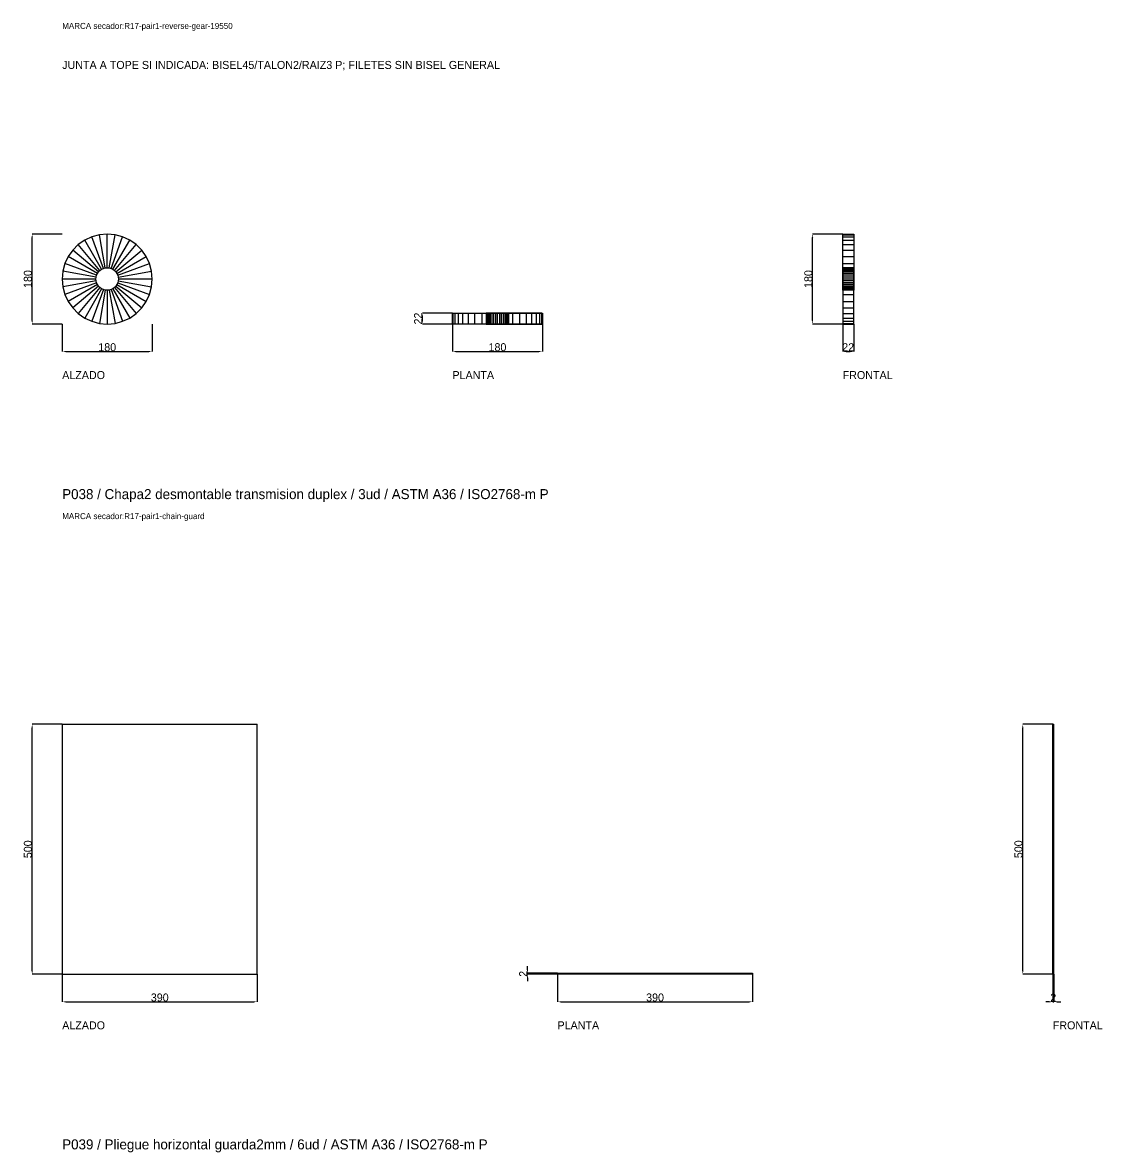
# Model space of a CAD drawing. Header units: millimetres. Extents: x -79 to 41330, y -75911 to 371.
# Drawn here: x -79 to 2079, y -47402 to -45143 of the extents above; entities that cross this region are included whole.
import ezdxf

# ---------------------------------------------------------------- set-up
doc = ezdxf.new("R2010")
doc.units = ezdxf.units.MM
for name, color, linetype in [('R17_COTAS_P', 1, 'Continuous'), ('R17_PIEZAS_P', 3, 'Continuous'), ('R17_TEXTOS', 7, 'Continuous')]:
    doc.layers.add(name, color=color, linetype=linetype)
doc.dimstyles.get("Standard").update_dxf_attribs({"dimtxt": 2.5, "dimasz": 2.5, "dimexe": 1.25, "dimexo": 0.625, "dimtad": 1, "dimcen": 2.5, "dimazin": 3, "dimtfac": 1, "dimtmove": 0, "dimatfit": 3})

# ---------------------------------------------------------------- blocks, each defined once
blk = doc.blocks.new('_CLOSEDFILLED')
at = {"color": 0, "linetype": 'BYBLOCK'}
blk.add_solid([(-1, 0.16), (0, 0), (-1, -0.16)], dxfattribs=at)
blk = doc.blocks.new('*D225')
for p, q in [((0, -45745.8), (0, -45800.8)), ((180, -45745.8), (180, -45800.8)), ((7, -45800.8), (173, -45800.8))]:
    blk.add_line(p, q)
at = {"layer": 'Defpoints'}
for p in [(0, -45745.8), (180, -45745.8), (0, -45800.8)]:
    blk.add_point(p, dxfattribs=at)
at = {"layer": 'R17_COTAS_P', "xscale": 7, "yscale": 7, "rotation": 180}
blk.add_blockref('_CLOSEDFILLED', (0, -45800.8), dxfattribs=at)
at = {"layer": 'R17_COTAS_P', "xscale": 7, "yscale": 7}
blk.add_blockref('_CLOSEDFILLED', (180, -45800.8), dxfattribs=at)
at = {"layer": 'R17_COTAS_P', "insert": (90, -45792.2), "char_height": 16, "attachment_point": 5}
blk.add_mtext('180', dxfattribs=at)
blk = doc.blocks.new('*D226')
for p, q in [((0, -45565.8), (-60, -45565.8)), ((-60, -45738.8), (-60, -45572.8)), ((0, -45745.8), (-60, -45745.8))]:
    blk.add_line(p, q)
at = {"layer": 'Defpoints'}
for p in [(0, -45565.8), (-60, -45745.8), (0, -45745.8)]:
    blk.add_point(p, dxfattribs=at)
at = {"layer": 'R17_COTAS_P', "xscale": 7, "yscale": 7}
for p, rotation in [((-60, -45565.8), 90), ((-60, -45745.8), 270)]:
    blk.add_blockref('_CLOSEDFILLED', p, dxfattribs=dict(at, rotation=rotation))
at = {"layer": 'R17_COTAS_P', "insert": (-68.6, -45655.8), "char_height": 16, "attachment_point": 5, "rotation": 90}
blk.add_mtext('180', dxfattribs=at)
blk = doc.blocks.new('*D227')
for p, q in [((780, -45745.8), (780, -45800.8)), ((960, -45745.8), (960, -45800.8)), ((787, -45800.8), (953, -45800.8))]:
    blk.add_line(p, q)
at = {"layer": 'Defpoints'}
for p in [(780, -45745.8), (960, -45745.8), (780, -45800.8)]:
    blk.add_point(p, dxfattribs=at)
at = {"layer": 'R17_COTAS_P', "xscale": 7, "yscale": 7, "rotation": 180}
blk.add_blockref('_CLOSEDFILLED', (780, -45800.8), dxfattribs=at)
at = {"layer": 'R17_COTAS_P', "xscale": 7, "yscale": 7}
blk.add_blockref('_CLOSEDFILLED', (960, -45800.8), dxfattribs=at)
at = {"layer": 'R17_COTAS_P', "insert": (870, -45792.2), "char_height": 16, "attachment_point": 5}
blk.add_mtext('180', dxfattribs=at)
blk = doc.blocks.new('*D228')
for p, q in [((780, -45723.8), (720, -45723.8)), ((720, -45738.8), (720, -45730.8)), ((780, -45745.8), (720, -45745.8))]:
    blk.add_line(p, q)
at = {"layer": 'Defpoints'}
for p in [(780, -45723.8), (720, -45745.8), (780, -45745.8)]:
    blk.add_point(p, dxfattribs=at)
at = {"layer": 'R17_COTAS_P', "xscale": 7, "yscale": 7}
for p, rotation in [((720, -45723.8), 90), ((720, -45745.8), 270)]:
    blk.add_blockref('_CLOSEDFILLED', p, dxfattribs=dict(at, rotation=rotation))
at = {"layer": 'R17_COTAS_P', "insert": (711.4, -45734.8), "char_height": 16, "attachment_point": 5, "rotation": 90}
blk.add_mtext('22', dxfattribs=at)
blk = doc.blocks.new('*D229')
for p, q in [((1560, -45745.8), (1560, -45800.8)), ((1582, -45745.8), (1582, -45800.8)), ((1567, -45800.8), (1575, -45800.8))]:
    blk.add_line(p, q)
at = {"layer": 'Defpoints'}
for p in [(1560, -45745.8), (1582, -45745.8), (1560, -45800.8)]:
    blk.add_point(p, dxfattribs=at)
at = {"layer": 'R17_COTAS_P', "xscale": 7, "yscale": 7, "rotation": 180}
blk.add_blockref('_CLOSEDFILLED', (1560, -45800.8), dxfattribs=at)
at = {"layer": 'R17_COTAS_P', "xscale": 7, "yscale": 7}
blk.add_blockref('_CLOSEDFILLED', (1582, -45800.8), dxfattribs=at)
at = {"layer": 'R17_COTAS_P', "insert": (1571, -45792.2), "char_height": 16, "attachment_point": 5}
blk.add_mtext('22', dxfattribs=at)
blk = doc.blocks.new('*D230')
for p, q in [((1560, -45565.8), (1500, -45565.8)), ((1500, -45738.8), (1500, -45572.8)), ((1560, -45745.8), (1500, -45745.8))]:
    blk.add_line(p, q)
at = {"layer": 'Defpoints'}
for p in [(1560, -45565.8), (1500, -45745.8), (1560, -45745.8)]:
    blk.add_point(p, dxfattribs=at)
at = {"layer": 'R17_COTAS_P', "xscale": 7, "yscale": 7}
for p, rotation in [((1500, -45565.8), 90), ((1500, -45745.8), 270)]:
    blk.add_blockref('_CLOSEDFILLED', p, dxfattribs=dict(at, rotation=rotation))
at = {"layer": 'R17_COTAS_P', "insert": (1491.4, -45655.8), "char_height": 16, "attachment_point": 5, "rotation": 90}
blk.add_mtext('180', dxfattribs=at)
blk = doc.blocks.new('*D231')
for p, q in [((0, -47045.8), (0, -47100.8)), ((390, -47045.8), (390, -47100.8)), ((7, -47100.8), (383, -47100.8))]:
    blk.add_line(p, q)
at = {"layer": 'Defpoints'}
for p in [(0, -47045.8), (390, -47045.8), (0, -47100.8)]:
    blk.add_point(p, dxfattribs=at)
at = {"layer": 'R17_COTAS_P', "xscale": 7, "yscale": 7, "rotation": 180}
blk.add_blockref('_CLOSEDFILLED', (0, -47100.8), dxfattribs=at)
at = {"layer": 'R17_COTAS_P', "xscale": 7, "yscale": 7}
blk.add_blockref('_CLOSEDFILLED', (390, -47100.8), dxfattribs=at)
at = {"layer": 'R17_COTAS_P', "insert": (195, -47092.2), "char_height": 16, "attachment_point": 5}
blk.add_mtext('390', dxfattribs=at)
blk = doc.blocks.new('*D232')
for p, q in [((0, -46545.8), (-60, -46545.8)), ((-60, -47038.8), (-60, -46552.8)), ((0, -47045.8), (-60, -47045.8))]:
    blk.add_line(p, q)
at = {"layer": 'Defpoints'}
for p in [(0, -46545.8), (-60, -47045.8), (0, -47045.8)]:
    blk.add_point(p, dxfattribs=at)
at = {"layer": 'R17_COTAS_P', "xscale": 7, "yscale": 7}
for p, rotation in [((-60, -46545.8), 90), ((-60, -47045.8), 270)]:
    blk.add_blockref('_CLOSEDFILLED', p, dxfattribs=dict(at, rotation=rotation))
at = {"layer": 'R17_COTAS_P', "insert": (-68.6, -46795.8), "char_height": 16, "attachment_point": 5, "rotation": 90}
blk.add_mtext('500', dxfattribs=at)
blk = doc.blocks.new('*D233')
for p, q in [((990, -47045.8), (990, -47100.8)), ((1380, -47045.8), (1380, -47100.8)), ((997, -47100.8), (1373, -47100.8))]:
    blk.add_line(p, q)
at = {"layer": 'Defpoints'}
for p in [(990, -47045.8), (1380, -47045.8), (990, -47100.8)]:
    blk.add_point(p, dxfattribs=at)
at = {"layer": 'R17_COTAS_P', "xscale": 7, "yscale": 7, "rotation": 180}
blk.add_blockref('_CLOSEDFILLED', (990, -47100.8), dxfattribs=at)
at = {"layer": 'R17_COTAS_P', "xscale": 7, "yscale": 7}
blk.add_blockref('_CLOSEDFILLED', (1380, -47100.8), dxfattribs=at)
at = {"layer": 'R17_COTAS_P', "insert": (1185, -47092.2), "char_height": 16, "attachment_point": 5}
blk.add_mtext('390', dxfattribs=at)
blk = doc.blocks.new('*D234')
for p, q in [((930, -47036.8), (930, -47029.8)), ((990, -47043.8), (930, -47043.8)), ((930, -47045.8), (930, -47043.8)), ((990, -47045.8), (930, -47045.8)), ((930, -47052.8), (930, -47059.8))]:
    blk.add_line(p, q)
at = {"layer": 'Defpoints'}
for p in [(930, -47045.8), (990, -47043.8), (990, -47045.8)]:
    blk.add_point(p, dxfattribs=at)
at = {"layer": 'R17_COTAS_P', "xscale": 7, "yscale": 7}
for p, rotation in [((930, -47043.8), 270), ((930, -47045.8), 90)]:
    blk.add_blockref('_CLOSEDFILLED', p, dxfattribs=dict(at, rotation=rotation))
at = {"layer": 'R17_COTAS_P', "insert": (921.4, -47044.8), "char_height": 16, "attachment_point": 5, "rotation": 90}
blk.add_mtext('2', dxfattribs=at)
blk = doc.blocks.new('*D235')
for p, q in [((1980, -47045.8), (1980, -47100.8)), ((1982, -47045.8), (1982, -47100.8)), ((1973, -47100.8), (1966, -47100.8)), ((1980, -47100.8), (1982, -47100.8)), ((1989, -47100.8), (1996, -47100.8))]:
    blk.add_line(p, q)
at = {"layer": 'Defpoints'}
for p in [(1980, -47045.8), (1982, -47045.8), (1980, -47100.8)]:
    blk.add_point(p, dxfattribs=at)
at = {"layer": 'R17_COTAS_P', "xscale": 7, "yscale": 7}
blk.add_blockref('_CLOSEDFILLED', (1980, -47100.8), dxfattribs=at)
at = {"layer": 'R17_COTAS_P', "xscale": 7, "yscale": 7, "rotation": 180}
blk.add_blockref('_CLOSEDFILLED', (1982, -47100.8), dxfattribs=at)
at = {"layer": 'R17_COTAS_P', "insert": (1981, -47092.2), "char_height": 16, "attachment_point": 5}
blk.add_mtext('2', dxfattribs=at)
blk = doc.blocks.new('*D236')
for p, q in [((1980, -46545.8), (1920, -46545.8)), ((1920, -47038.8), (1920, -46552.8)), ((1980, -47045.8), (1920, -47045.8))]:
    blk.add_line(p, q)
at = {"layer": 'Defpoints'}
for p in [(1980, -46545.8), (1920, -47045.8), (1980, -47045.8)]:
    blk.add_point(p, dxfattribs=at)
at = {"layer": 'R17_COTAS_P', "xscale": 7, "yscale": 7}
for p, rotation in [((1920, -46545.8), 90), ((1920, -47045.8), 270)]:
    blk.add_blockref('_CLOSEDFILLED', p, dxfattribs=dict(at, rotation=rotation))
at = {"layer": 'R17_COTAS_P', "insert": (1911.4, -46795.8), "char_height": 16, "attachment_point": 5, "rotation": 90}
blk.add_mtext('500', dxfattribs=at)

msp = doc.modelspace()

# ---------------------------------------------------------------- linework, layer by layer
at = {"layer": 'R17_PIEZAS_P'}
for p, q in [((45, -45577.861), (32.149, -45586.859)), ((59.218, -45571.231), (45, -45577.861)), ((78.75, -45636.318), (45, -45577.861)), ((74.372, -45567.171), (59.218, -45571.231)), ((82.305, -45634.66), (59.218, -45571.231)), ((90, -45565.803), (74.372, -45567.171)), ((86.093, -45633.645), (74.372, -45567.171)), ((105.628, -45567.171), (90, -45565.803)), ((90, -45633.303), (90, -45565.803)), ((93.907, -45633.645), (105.628, -45567.171)), ((97.695, -45634.66), (120.782, -45571.231)), ((101.25, -45636.318), (135, -45577.861)), ((120.782, -45571.231), (105.628, -45567.171)), ((135, -45577.861), (120.782, -45571.231)), ((147.851, -45586.859), (135, -45577.861)), ((1560, -45567.171), (1560, -45565.803)), ((1560, -45565.803), (1582, -45565.803)), ((1560, -45633.303), (1560, -45565.803)), ((1560, -45571.231), (1560, -45567.171)), ((1560, -45567.171), (1582, -45567.171)), ((1560, -45633.645), (1560, -45567.171)), ((1560, -45577.861), (1560, -45571.231)), ((1560, -45571.231), (1582, -45571.231)), ((1560, -45634.66), (1560, -45571.231)), ((1560, -45586.859), (1560, -45577.861)), ((1560, -45577.861), (1582, -45577.861)), ((1560, -45636.318), (1560, -45577.861)), ((1582, -45565.803), (1582, -45567.171)), ((1582, -45565.803), (1582, -45633.303)), ((1582, -45567.171), (1582, -45571.231)), ((1582, -45567.171), (1582, -45633.645)), ((1582, -45571.231), (1582, -45577.861)), ((1582, -45571.231), (1582, -45634.66)), ((1582, -45577.861), (1582, -45586.859)), ((1582, -45577.861), (1582, -45636.318)), ((21.056, -45597.952), (12.058, -45610.803)), ((32.149, -45586.859), (21.056, -45597.952)), ((72.764, -45641.341), (21.056, -45597.952)), ((75.537, -45638.567), (32.149, -45586.859)), ((104.463, -45638.567), (147.851, -45586.859)), ((107.236, -45641.341), (158.944, -45597.952)), ((158.944, -45597.952), (147.851, -45586.859)), ((167.942, -45610.803), (158.944, -45597.952)), ((1560, -45597.952), (1560, -45586.859)), ((1560, -45586.859), (1582, -45586.859)), ((1560, -45638.567), (1560, -45586.859)), ((1560, -45610.803), (1560, -45597.952)), ((1560, -45597.952), (1582, -45597.952)), ((1560, -45641.341), (1560, -45597.952)), ((1582, -45586.859), (1582, -45597.952)), ((1582, -45586.859), (1582, -45638.567)), ((1582, -45597.952), (1582, -45610.803)), ((1582, -45597.952), (1582, -45641.341)), ((5.428, -45625.021), (1.367, -45640.175)), ((12.058, -45610.803), (5.428, -45625.021)), ((68.857, -45648.108), (5.428, -45625.021)), ((70.514, -45644.553), (12.058, -45610.803)), ((109.486, -45644.553), (167.942, -45610.803)), ((111.143, -45648.108), (174.572, -45625.021)), ((174.572, -45625.021), (167.942, -45610.803)), ((178.633, -45640.175), (174.572, -45625.021)), ((1560, -45625.021), (1560, -45610.803)), ((1560, -45610.803), (1582, -45610.803)), ((1560, -45644.553), (1560, -45610.803)), ((1560, -45640.175), (1560, -45625.021)), ((1560, -45625.021), (1582, -45625.021)), ((1560, -45648.108), (1560, -45625.021)), ((1582, -45610.803), (1582, -45625.021)), ((1582, -45610.803), (1582, -45644.553)), ((1582, -45625.021), (1582, -45640.175)), ((1582, -45625.021), (1582, -45648.108)), ((1.367, -45640.175), (0, -45655.803)), ((67.842, -45651.896), (1.367, -45640.175)), ((68.857, -45648.108), (70.514, -45644.553)), ((70.514, -45644.553), (72.764, -45641.341)), ((72.764, -45641.341), (75.537, -45638.567)), ((75.537, -45638.567), (78.75, -45636.318)), ((78.75, -45636.318), (82.305, -45634.66)), ((82.305, -45634.66), (86.093, -45633.645)), ((86.093, -45633.645), (90, -45633.303)), ((90, -45633.303), (93.907, -45633.645)), ((93.907, -45633.645), (97.695, -45634.66)), ((97.695, -45634.66), (101.25, -45636.318)), ((101.25, -45636.318), (104.463, -45638.567)), ((104.463, -45638.567), (107.236, -45641.341)), ((107.236, -45641.341), (109.486, -45644.553)), ((109.486, -45644.553), (111.143, -45648.108)), ((112.158, -45651.896), (178.633, -45640.175)), ((180, -45655.803), (178.633, -45640.175)), ((1560, -45633.303), (1560, -45633.645)), ((1582, -45633.303), (1560, -45633.303)), ((1560, -45633.645), (1560, -45634.66)), ((1582, -45633.645), (1560, -45633.645)), ((1560, -45634.66), (1560, -45636.318)), ((1582, -45634.66), (1560, -45634.66)), ((1560, -45636.318), (1560, -45638.567)), ((1582, -45636.318), (1560, -45636.318)), ((1560, -45638.567), (1560, -45641.341)), ((1582, -45638.567), (1560, -45638.567)), ((1560, -45655.803), (1560, -45640.175)), ((1560, -45640.175), (1582, -45640.175)), ((1560, -45651.896), (1560, -45640.175)), ((1560, -45641.341), (1560, -45644.553)), ((1582, -45641.341), (1560, -45641.341)), ((1560, -45644.553), (1560, -45648.108)), ((1582, -45644.553), (1560, -45644.553)), ((1582, -45633.645), (1582, -45633.303)), ((1582, -45634.66), (1582, -45633.645)), ((1582, -45636.318), (1582, -45634.66)), ((1582, -45638.567), (1582, -45636.318)), ((1582, -45641.341), (1582, -45638.567)), ((1582, -45640.175), (1582, -45655.803)), ((1582, -45640.175), (1582, -45651.896)), ((1582, -45644.553), (1582, -45641.341)), ((1582, -45648.108), (1582, -45644.553)), ((67.5, -45655.803), (0, -45655.803)), ((0, -45655.803), (1.367, -45671.432)), ((67.842, -45659.71), (1.367, -45671.432)), ((68.857, -45663.499), (5.428, -45686.585)), ((70.514, -45667.053), (12.058, -45700.803)), ((72.764, -45670.266), (21.056, -45713.654)), ((67.5, -45655.803), (67.842, -45651.896)), ((67.842, -45659.71), (67.5, -45655.803)), ((67.842, -45651.896), (68.857, -45648.108)), ((68.857, -45663.499), (67.842, -45659.71)), ((70.514, -45667.053), (68.857, -45663.499)), ((72.764, -45670.266), (70.514, -45667.053)), ((75.537, -45673.039), (72.764, -45670.266)), ((107.236, -45670.266), (104.463, -45673.039)), ((109.486, -45667.053), (107.236, -45670.266)), ((107.236, -45670.266), (158.944, -45713.654)), ((111.143, -45663.499), (109.486, -45667.053)), ((109.486, -45667.053), (167.942, -45700.803)), ((111.143, -45648.108), (112.158, -45651.896)), ((112.158, -45659.71), (111.143, -45663.499)), ((111.143, -45663.499), (174.572, -45686.585)), ((112.158, -45651.896), (112.5, -45655.803)), ((112.5, -45655.803), (112.158, -45659.71)), ((112.158, -45659.71), (178.633, -45671.432)), ((180, -45655.803), (112.5, -45655.803)), ((178.633, -45671.432), (180, -45655.803)), ((1560, -45648.108), (1560, -45651.896)), ((1582, -45648.108), (1560, -45648.108)), ((1560, -45651.896), (1560, -45655.803)), ((1582, -45651.896), (1560, -45651.896)), ((1582, -45655.803), (1560, -45655.803)), ((1560, -45655.803), (1560, -45671.432)), ((1560, -45659.71), (1560, -45655.803)), ((1582, -45659.71), (1560, -45659.71)), ((1560, -45659.71), (1560, -45671.432)), ((1560, -45663.499), (1560, -45659.71)), ((1582, -45663.499), (1560, -45663.499)), ((1560, -45663.499), (1560, -45686.585)), ((1560, -45667.053), (1560, -45663.499)), ((1582, -45667.053), (1560, -45667.053)), ((1560, -45667.053), (1560, -45700.803)), ((1560, -45670.266), (1560, -45667.053)), ((1582, -45670.266), (1560, -45670.266)), ((1560, -45670.266), (1560, -45713.654)), ((1560, -45673.039), (1560, -45670.266)), ((1582, -45651.896), (1582, -45648.108)), ((1582, -45655.803), (1582, -45651.896)), ((1582, -45671.432), (1582, -45655.803)), ((1582, -45655.803), (1582, -45659.71)), ((1582, -45671.432), (1582, -45659.71)), ((1582, -45659.71), (1582, -45663.499)), ((1582, -45686.585), (1582, -45663.499)), ((1582, -45663.499), (1582, -45667.053)), ((1582, -45700.803), (1582, -45667.053)), ((1582, -45667.053), (1582, -45670.266)), ((1582, -45713.654), (1582, -45670.266)), ((1582, -45670.266), (1582, -45673.039)), ((1.367, -45671.432), (5.428, -45686.585)), ((5.428, -45686.585), (12.058, -45700.803)), ((75.537, -45673.039), (32.149, -45724.747)), ((78.75, -45675.289), (45, -45733.746)), ((82.305, -45676.946), (59.218, -45740.376)), ((86.093, -45677.961), (74.372, -45744.436)), ((78.75, -45675.289), (75.537, -45673.039)), ((82.305, -45676.946), (78.75, -45675.289)), ((86.093, -45677.961), (82.305, -45676.946)), ((90, -45678.303), (86.093, -45677.961)), ((93.907, -45677.961), (90, -45678.303)), ((90, -45678.303), (90, -45745.803)), ((97.695, -45676.946), (93.907, -45677.961)), ((93.907, -45677.961), (105.628, -45744.436)), ((101.25, -45675.289), (97.695, -45676.946)), ((97.695, -45676.946), (120.782, -45740.376)), ((104.463, -45673.039), (101.25, -45675.289)), ((101.25, -45675.289), (135, -45733.746)), ((104.463, -45673.039), (147.851, -45724.747)), ((167.942, -45700.803), (174.572, -45686.585)), ((174.572, -45686.585), (178.633, -45671.432)), ((1560, -45671.432), (1582, -45671.432)), ((1560, -45671.432), (1560, -45686.585)), ((1582, -45673.039), (1560, -45673.039)), ((1560, -45673.039), (1560, -45724.747)), ((1560, -45675.289), (1560, -45673.039)), ((1582, -45675.289), (1560, -45675.289)), ((1560, -45675.289), (1560, -45733.746)), ((1560, -45676.946), (1560, -45675.289)), ((1582, -45676.946), (1560, -45676.946)), ((1560, -45676.946), (1560, -45740.376)), ((1560, -45677.961), (1560, -45676.946)), ((1582, -45677.961), (1560, -45677.961)), ((1560, -45677.961), (1560, -45744.436)), ((1560, -45678.303), (1560, -45677.961)), ((1582, -45678.303), (1560, -45678.303)), ((1560, -45678.303), (1560, -45745.803)), ((1560, -45686.585), (1582, -45686.585)), ((1560, -45686.585), (1560, -45700.803)), ((1582, -45686.585), (1582, -45671.432)), ((1582, -45724.747), (1582, -45673.039)), ((1582, -45673.039), (1582, -45675.289)), ((1582, -45733.746), (1582, -45675.289)), ((1582, -45675.289), (1582, -45676.946)), ((1582, -45740.376), (1582, -45676.946)), ((1582, -45676.946), (1582, -45677.961)), ((1582, -45744.436), (1582, -45677.961)), ((1582, -45677.961), (1582, -45678.303)), ((1582, -45745.803), (1582, -45678.303)), ((1582, -45700.803), (1582, -45686.585)), ((12.058, -45700.803), (21.056, -45713.654)), ((21.056, -45713.654), (32.149, -45724.747)), ((147.851, -45724.747), (158.944, -45713.654)), ((158.944, -45713.654), (167.942, -45700.803)), ((1560, -45700.803), (1582, -45700.803)), ((1560, -45700.803), (1560, -45713.654)), ((1560, -45713.654), (1582, -45713.654)), ((1560, -45713.654), (1560, -45724.747)), ((1582, -45713.654), (1582, -45700.803)), ((1582, -45724.747), (1582, -45713.654)), ((32.149, -45724.747), (45, -45733.746)), ((45, -45733.746), (59.218, -45740.376)), ((120.782, -45740.376), (135, -45733.746)), ((135, -45733.746), (147.851, -45724.747)), ((780, -45745.803), (780, -45723.803)), ((780, -45723.803), (781.367, -45723.803)), ((780, -45723.803), (847.5, -45723.803)), ((781.367, -45745.803), (781.367, -45723.803)), ((781.367, -45723.803), (785.428, -45723.803)), ((781.367, -45723.803), (847.842, -45723.803)), ((785.428, -45745.803), (785.428, -45723.803)), ((785.428, -45723.803), (792.058, -45723.803)), ((785.428, -45723.803), (848.857, -45723.803)), ((792.058, -45745.803), (792.058, -45723.803)), ((792.058, -45723.803), (801.056, -45723.803)), ((792.058, -45723.803), (850.514, -45723.803)), ((801.056, -45745.803), (801.056, -45723.803)), ((801.056, -45723.803), (812.149, -45723.803)), ((801.056, -45723.803), (852.764, -45723.803)), ((812.149, -45745.803), (812.149, -45723.803)), ((812.149, -45723.803), (825, -45723.803)), ((812.149, -45723.803), (855.537, -45723.803)), ((825, -45745.803), (825, -45723.803)), ((825, -45723.803), (839.218, -45723.803)), ((825, -45723.803), (858.75, -45723.803)), ((839.218, -45745.803), (839.218, -45723.803)), ((839.218, -45723.803), (854.372, -45723.803)), ((839.218, -45723.803), (862.305, -45723.803)), ((847.842, -45723.803), (847.5, -45723.803)), ((847.5, -45723.803), (847.5, -45745.803)), ((848.857, -45723.803), (847.842, -45723.803)), ((847.842, -45723.803), (847.842, -45745.803)), ((850.514, -45723.803), (848.857, -45723.803)), ((848.857, -45723.803), (848.857, -45745.803)), ((852.764, -45723.803), (850.514, -45723.803)), ((850.514, -45723.803), (850.514, -45745.803)), ((855.537, -45723.803), (852.764, -45723.803)), ((852.764, -45723.803), (852.764, -45745.803)), ((854.372, -45745.803), (854.372, -45723.803)), ((854.372, -45723.803), (870, -45723.803)), ((854.372, -45723.803), (866.093, -45723.803)), ((858.75, -45723.803), (855.537, -45723.803)), ((855.537, -45723.803), (855.537, -45745.803)), ((862.305, -45723.803), (858.75, -45723.803)), ((858.75, -45723.803), (858.75, -45745.803)), ((866.093, -45723.803), (862.305, -45723.803)), ((862.305, -45723.803), (862.305, -45745.803)), ((870, -45723.803), (866.093, -45723.803)), ((866.093, -45723.803), (866.093, -45745.803)), ((870, -45745.803), (870, -45723.803)), ((870, -45723.803), (885.628, -45723.803)), ((873.907, -45723.803), (870, -45723.803)), ((877.695, -45723.803), (873.907, -45723.803)), ((873.907, -45723.803), (873.907, -45745.803)), ((885.628, -45723.803), (873.907, -45723.803)), ((881.25, -45723.803), (877.695, -45723.803)), ((877.695, -45723.803), (877.695, -45745.803)), ((900.782, -45723.803), (877.695, -45723.803)), ((884.463, -45723.803), (881.25, -45723.803)), ((881.25, -45723.803), (881.25, -45745.803)), ((915, -45723.803), (881.25, -45723.803)), ((887.236, -45723.803), (884.463, -45723.803)), ((884.463, -45723.803), (884.463, -45745.803)), ((927.851, -45723.803), (884.463, -45723.803)), ((885.628, -45745.803), (885.628, -45723.803)), ((885.628, -45723.803), (900.782, -45723.803)), ((889.486, -45723.803), (887.236, -45723.803)), ((887.236, -45723.803), (887.236, -45745.803)), ((938.944, -45723.803), (887.236, -45723.803)), ((891.143, -45723.803), (889.486, -45723.803)), ((889.486, -45723.803), (889.486, -45745.803)), ((947.942, -45723.803), (889.486, -45723.803)), ((892.158, -45723.803), (891.143, -45723.803)), ((891.143, -45723.803), (891.143, -45745.803)), ((954.572, -45723.803), (891.143, -45723.803)), ((892.5, -45723.803), (892.158, -45723.803)), ((892.158, -45723.803), (892.158, -45745.803)), ((958.633, -45723.803), (892.158, -45723.803)), ((892.5, -45745.803), (892.5, -45723.803)), ((892.5, -45723.803), (960, -45723.803)), ((900.782, -45745.803), (900.782, -45723.803)), ((900.782, -45723.803), (915, -45723.803)), ((915, -45745.803), (915, -45723.803)), ((915, -45723.803), (927.851, -45723.803)), ((927.851, -45745.803), (927.851, -45723.803)), ((927.851, -45723.803), (938.944, -45723.803)), ((938.944, -45745.803), (938.944, -45723.803)), ((938.944, -45723.803), (947.942, -45723.803)), ((947.942, -45745.803), (947.942, -45723.803)), ((947.942, -45723.803), (954.572, -45723.803)), ((954.572, -45745.803), (954.572, -45723.803)), ((954.572, -45723.803), (958.633, -45723.803)), ((958.633, -45745.803), (958.633, -45723.803)), ((958.633, -45723.803), (960, -45723.803)), ((960, -45723.803), (960, -45745.803)), ((1560, -45724.747), (1582, -45724.747)), ((1560, -45724.747), (1560, -45733.746)), ((1560, -45733.746), (1582, -45733.746)), ((1560, -45733.746), (1560, -45740.376)), ((1582, -45733.746), (1582, -45724.747)), ((1582, -45740.376), (1582, -45733.746)), ((59.218, -45740.376), (74.372, -45744.436)), ((74.372, -45744.436), (90, -45745.803)), ((90, -45745.803), (105.628, -45744.436)), ((105.628, -45744.436), (120.782, -45740.376)), ((781.367, -45745.803), (780, -45745.803)), ((847.5, -45745.803), (780, -45745.803)), ((785.428, -45745.803), (781.367, -45745.803)), ((847.842, -45745.803), (781.367, -45745.803)), ((792.058, -45745.803), (785.428, -45745.803)), ((848.857, -45745.803), (785.428, -45745.803)), ((801.056, -45745.803), (792.058, -45745.803)), ((850.514, -45745.803), (792.058, -45745.803)), ((812.149, -45745.803), (801.056, -45745.803)), ((852.764, -45745.803), (801.056, -45745.803)), ((825, -45745.803), (812.149, -45745.803)), ((855.537, -45745.803), (812.149, -45745.803)), ((839.218, -45745.803), (825, -45745.803)), ((858.75, -45745.803), (825, -45745.803)), ((854.372, -45745.803), (839.218, -45745.803)), ((862.305, -45745.803), (839.218, -45745.803)), ((847.5, -45745.803), (847.842, -45745.803)), ((847.842, -45745.803), (848.857, -45745.803)), ((848.857, -45745.803), (850.514, -45745.803)), ((850.514, -45745.803), (852.764, -45745.803)), ((852.764, -45745.803), (855.537, -45745.803)), ((870, -45745.803), (854.372, -45745.803)), ((866.093, -45745.803), (854.372, -45745.803)), ((855.537, -45745.803), (858.75, -45745.803)), ((858.75, -45745.803), (862.305, -45745.803)), ((862.305, -45745.803), (866.093, -45745.803)), ((866.093, -45745.803), (870, -45745.803)), ((885.628, -45745.803), (870, -45745.803)), ((870, -45745.803), (873.907, -45745.803)), ((873.907, -45745.803), (877.695, -45745.803)), ((873.907, -45745.803), (885.628, -45745.803)), ((877.695, -45745.803), (881.25, -45745.803)), ((877.695, -45745.803), (900.782, -45745.803)), ((881.25, -45745.803), (884.463, -45745.803)), ((881.25, -45745.803), (915, -45745.803)), ((884.463, -45745.803), (887.236, -45745.803)), ((884.463, -45745.803), (927.851, -45745.803)), ((900.782, -45745.803), (885.628, -45745.803)), ((887.236, -45745.803), (889.486, -45745.803)), ((887.236, -45745.803), (938.944, -45745.803)), ((889.486, -45745.803), (891.143, -45745.803)), ((889.486, -45745.803), (947.942, -45745.803)), ((891.143, -45745.803), (892.158, -45745.803)), ((891.143, -45745.803), (954.572, -45745.803)), ((892.158, -45745.803), (892.5, -45745.803)), ((892.158, -45745.803), (958.633, -45745.803)), ((960, -45745.803), (892.5, -45745.803)), ((915, -45745.803), (900.782, -45745.803)), ((927.851, -45745.803), (915, -45745.803)), ((938.944, -45745.803), (927.851, -45745.803)), ((947.942, -45745.803), (938.944, -45745.803)), ((954.572, -45745.803), (947.942, -45745.803)), ((958.633, -45745.803), (954.572, -45745.803)), ((960, -45745.803), (958.633, -45745.803)), ((1560, -45740.376), (1582, -45740.376)), ((1560, -45740.376), (1560, -45744.436)), ((1560, -45744.436), (1582, -45744.436)), ((1560, -45744.436), (1560, -45745.803)), ((1560, -45745.803), (1582, -45745.803)), ((1582, -45744.436), (1582, -45740.376)), ((1582, -45745.803), (1582, -45744.436)), ((0, -46545.803), (390, -46545.803)), ((0, -46545.803), (0, -47045.803)), ((390, -47045.803), (390, -46545.803)), ((1980, -46545.803), (1982, -46545.803)), ((1980, -47045.803), (1980, -46545.803)), ((1982, -47045.803), (1982, -46545.803)), ((0, -47045.803), (390, -47045.803)), ((990, -47045.803), (990, -47043.803)), ((990, -47043.803), (1380, -47043.803)), ((1380, -47045.803), (990, -47045.803)), ((1380, -47043.803), (1380, -47045.803)), ((1980, -47045.803), (1982, -47045.803))]:
    msp.add_line(p, q, dxfattribs=at)

# ---------------------------------------------------------------- texts
at = {"layer": 'R17_TEXTOS'}
for s, height, p in [('MARCA secador:R17-pair1-reverse-gear-19550', 12, (0, -45155.803)), ('JUNTA A TOPE SI INDICADA: BISEL45/TALON2/RAIZ3 P; FILETES SIN BISEL GENERAL', 16, (0, -45235.803)), ('ALZADO', 16, (0, -45855.803)), ('PLANTA', 16, (780, -45855.803)), ('FRONTAL', 16, (1560, -45855.803)), ('P038 / Chapa2 desmontable transmision duplex / 3ud / ASTM A36 / ISO2768-m P', 20, (0, -46095.803)), ('MARCA secador:R17-pair1-chain-guard', 12, (0, -46135.803)), ('ALZADO', 16, (0, -47155.803)), ('PLANTA', 16, (990, -47155.803)), ('FRONTAL', 16, (1980, -47155.803)), ('P039 / Pliegue horizontal guarda2mm / 6ud / ASTM A36 / ISO2768-m P', 20, (0, -47395.803))]:
    msp.add_text(s, height=height, dxfattribs=at).set_placement(p)

# ---------------------------------------------------------------- dimensions: what is measured, and where the dimension line sits
at = {"layer": 'R17_COTAS_P'}
for base, p1, p2, picture, middle in [((-60, -45745.803), (0, -45745.803), (0, -45565.803), '*D226', (-68.625, -45655.803)), ((1500, -45745.803), (1560, -45745.803), (1560, -45565.803), '*D230', (1491.375, -45655.803)), ((720, -45745.803), (780, -45745.803), (780, -45723.803), '*D228', (711.375, -45734.803)), ((-60, -47045.803), (0, -47045.803), (0, -46545.803), '*D232', (-68.625, -46795.803)), ((1920, -47045.803), (1980, -47045.803), (1980, -46545.803), '*D236', (1911.375, -46795.803)), ((930, -47045.803), (990, -47045.803), (990, -47043.803), '*D234', (921.375, -47044.803))]:
    dim = msp.add_linear_dim(base=base, p1=p1, p2=p2, angle=90, dimstyle='Standard', override={"dimtxt": 16, "dimasz": 7, "dimtad": 1, "dimdec": 2}, dxfattribs=at)
    dim.commit()
    dim.dimension.update_dxf_attribs({"geometry": picture, "text_midpoint": middle})
for base, p1, p2, picture, middle in [((0, -45800.803), (0, -45745.803), (180, -45745.803), '*D225', (90, -45792.178)), ((780, -45800.803), (780, -45745.803), (960, -45745.803), '*D227', (870, -45792.178)), ((1560, -45800.803), (1560, -45745.803), (1582, -45745.803), '*D229', (1571, -45792.178)), ((0, -47100.803), (0, -47045.803), (390, -47045.803), '*D231', (195, -47092.178)), ((990, -47100.803), (990, -47045.803), (1380, -47045.803), '*D233', (1185, -47092.178)), ((1980, -47100.803), (1980, -47045.803), (1982, -47045.803), '*D235', (1981, -47092.178))]:
    dim = msp.add_linear_dim(base=base, p1=p1, p2=p2, dimstyle='Standard', override={"dimtxt": 16, "dimasz": 7, "dimtad": 1, "dimdec": 2}, dxfattribs=at)
    dim.commit()
    dim.dimension.update_dxf_attribs({"geometry": picture, "text_midpoint": middle})

doc.saveas('drawing.dxf')
